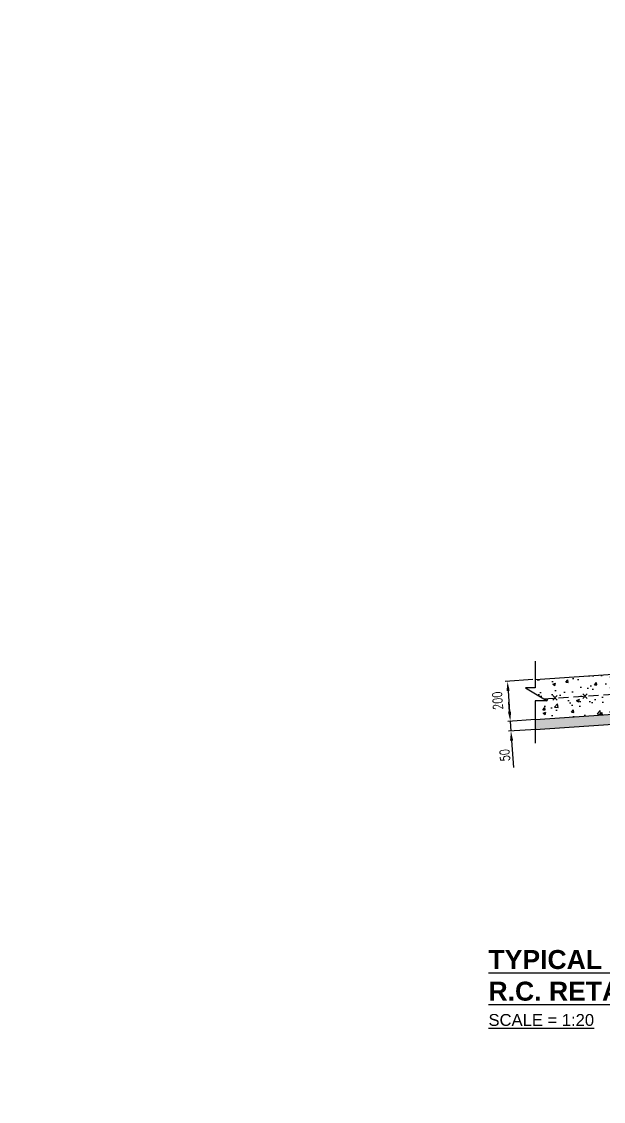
# Model space of a CAD drawing. Header units: millimetres. Extents: x -605628 to 223188, y -4937 to 493520.
# Drawn here: x -545460 to -542546, y 410827 to 416241 of the extents above; entities that cross this region are included whole.
import ezdxf

# ---------------------------------------------------------------- set-up
doc = ezdxf.new("R2010")
doc.units = ezdxf.units.MM
doc.header["$LTSCALE"] = 100
doc.header["$MEASUREMENT"] = 0
doc.linetypes.add('HIDDEN', pattern=[0.375, 0.25, -0.125])
for name, color, linetype in [('S-Dim', 1, 'Continuous'), ('S-Hatch', 8, 'Continuous'), ('S-Text', 2, 'Continuous'), ('ST-FOOTING', 4, 'HIDDEN'), ('ST-HATCH', 8, 'Continuous'), ('TITLE', 2, 'Continuous')]:
    doc.layers.add(name, color=color, linetype=linetype)
doc.styles.add('Roomname', font='sanss___.ttf')
doc.styles.add('SKEL 1_20xp', font='romans.shx', dxfattribs={"width": 0.75, "height": 47.6})
pattern_1 = [(50, (-200203.04, 2869.87), (143.452037, -12.550427), [15, -165]), (355, (-200203.04, 2869.87), (-27.750267, 150.438427), [12, -132]), (100.451444, (-200191.09, 2868.82), (115.70177, 137.887998), [12.74804, -140.228422]), (46.1842, (-200203.04, 2909.87), (213.448266, -33.103856), [22.5, -247.5]), (96.635635, (-200185.25, 2907.1), (186.93239, 194.82372), [19.12207, -210.34275]), (351.184164, (-200203.04, 2909.87), (186.93239, 194.82372), [18, -198]), (21, (-200183.04, 2899.87), (119.38141, -80.523778), [15, -165]), (326, (-200183.04, 2899.87), (48.663066, 145.03001), [12, -132]), (71.451445, (-200173.09, 2893.16), (168.044475, 64.50623), [12.748038, -140.228422]), (37.5, (-200203.04, 2869.87), (2.431971, 66.578771), [0, -130.4, 0, -134, 0, -132.5]), (7.5, (-200203.04, 2869.87), (52.6139075, 78.882342), [0, -76.4, 0, -127.4, 0, -50.5]), (327.5, (-200247.64, 2869.87), (106.764487, -4.5109743), [0, -50, 0, -156, 0, -207]), (317.5, (-200267.64, 2869.87), (116.637234, 20.020996), [0, -65, 0, -103.6, 0, -147])]

msp = doc.modelspace()

# ---------------------------------------------------------------- hatches: boundary and pattern name
h = msp.add_hatch()
h.set_pattern_fill('AR-CONC', color=8, scale=20, style=0)
h.set_pattern_definition(pattern_1)
h.paths.add_polyline_path([(-540901.7, 412980.7), (-540901.7, 413080.8), (-542886.9, 412942.3), (-542886.9, 412899.6), (-542936.3, 412899.6), (-542844.9, 412844.8)])
h = msp.add_hatch()
h.set_pattern_fill('AR-CONC', color=8, scale=20, style=0)
h.set_pattern_definition(pattern_1)
h.paths.add_polyline_path([(-540901.7, 412980.7), (-542844.9, 412844.8), (-542828.1, 412834.8), (-542886.9, 412834.8), (-542886.9, 412741.8), (-540901.7, 412880.3)])
at = {"layer": 'S-Hatch'}
h = msp.add_hatch(dxfattribs=at)
h.set_pattern_fill('AR-SAND', color=256, scale=10)
h.set_pattern_definition([(37.5, (-200203.041, 2869.869), (-0.6299336, 19.2682377), [0, -15.2, 0, -17, 0, -16.25]), (7.5, (-200203.04, 2869.87), (17.697767, 28.2214607), [0, -8.2, 0, -13.7, 0, -5.25]), (327.5, (-200215.341, 2869.869), (31.1414186, 0.05659054), [0, -5, 0, -18, 0, -23.5]), (317.5, (-200215.34, 2869.87), (30.061266, 8.7767556), [0, -2.5, 0, -11.8, 0, -13.5])])
h.paths.add_polyline_path([(-541223.2, 412828.7), (-541223.2, 412807.7), (-540901.7, 412830.1), (-540901.7, 412880.3), (-542886.9, 412741.8), (-542886.9, 412691.7), (-541375.1, 412797.1), (-541375.1, 412828.7)])

# ---------------------------------------------------------------- linework, layer by layer
at = {"layer": 'S-Dim', "color": 5}
for p, q in [((-542898.9, 412941.5), (-543038.1, 412931.8)), ((-543022.8, 412885.1), (-543015.5, 412780.6)), ((-543015.5, 412780.6), (-543018.8, 412828.1)), ((-542884.9, 412742), (-543024.2, 412732.3)), ((-542884.9, 412742), (-543024.2, 412732.3)), ((-542881.5, 412692.1), (-543020.7, 412682.4)), ((-543012.2, 412733.1), (-543008.7, 412683.2)), ((-543005.4, 412635.7), (-542996, 412500.7))]:
    msp.add_line(p, q, dxfattribs=at)
for points in [[(-543014.9, 412885.7), (-543030.7, 412884.6), (-543026.1, 412932.6)], [(-543007.6, 412781.1), (-543023.4, 412780), (-543012.2, 412733.1)], [(-543007.6, 412781.1), (-543023.4, 412780), (-543012.2, 412733.1)], [(-542997.5, 412636.3), (-543013.3, 412635.2), (-543008.7, 412683.2)]]:
    msp.add_solid(points, dxfattribs=at)
at = {"layer": 'ST-FOOTING', "color": 2, "linetype": 'ByBlock'}
msp.add_circle((-539563.6, 427455.6), 66064.3, dxfattribs=at)
at = {"layer": 'ST-HATCH', "color": 2}
for p, q in [((-542886.9, 412942.3), (-540871.8, 413082.8)), ((-542886.9, 412741.8), (-540881.9, 412881.7))]:
    msp.add_line(p, q, dxfattribs=at)
at = {"layer": 'ST-HATCH', "color": 3}
for p, q in [((-542886.9, 413034.7), (-542886.9, 412899.6)), ((-542886.9, 412899.6), (-542936.3, 412899.6)), ((-542936.3, 412899.6), (-542828.1, 412834.8)), ((-542828.1, 412834.8), (-542886.9, 412834.8)), ((-542886.9, 412834.8), (-542886.9, 412622.2))]:
    msp.add_line(p, q, dxfattribs=at)
at = {"layer": 'ST-HATCH', "color": 3, "linetype": 'HIDDEN', "ltscale": 2}
msp.add_line((-542844.9, 412844.8), (-540876.9, 412982.4), dxfattribs=at)
at = {"layer": 'ST-HATCH', "color": 1}
for p, q in [((-542777, 412862.1), (-542798.4, 412838.3)), ((-542798.4, 412862.1), (-542777, 412838.3)), ((-542627.3, 412871.1), (-542648.7, 412847.2)), ((-542648.7, 412871.1), (-542627.3, 412847.2))]:
    msp.add_line(p, q, dxfattribs=at)
at = {"layer": 'ST-HATCH', "color": 8}
msp.add_line((-542886.9, 412691.7), (-541375.1, 412797.1), dxfattribs=at)

# ---------------------------------------------------------------- texts
at = {"layer": 'S-Dim', "color": 5, "char_height": 47.6, "attachment_point": 5, "rotation": 93.9892, "style": 'SKEL 1_20xp'}
for s, insert in [('200', (-543075.8, 412835.5)), ('50', (-543039.7, 412562.5))]:
    msp.add_mtext(s, dxfattribs=dict(at, insert=insert))
at = {"layer": 'S-Text', "color": 5, "insert": (-543121.2, 411264.8), "char_height": 59.5, "width": 602.588, "attachment_point": 1, "style": 'Roomname'}
msp.add_mtext('{\\LSCALE = 1:20} ', dxfattribs=at)
msp.add_mtext('{\\LSCALE = 1:20} ', dxfattribs=at)
at = {"layer": 'TITLE', "color": 5, "insert": (-543121.3, 411585.7), "char_height": 95.2, "width": 12491.798, "attachment_point": 1, "style": 'Roomname'}
msp.add_mtext('\\A1;{\\fSansSerif|b1|i0|c2|p2;\\LTYPICAL SECTION OF\\PR.C. RETAINING WALL}', dxfattribs=at)
msp.add_mtext('\\A1;{\\fSansSerif|b1|i0|c2|p2;\\LTYPICAL SECTION OF\\PR.C. RETAINING WALL}', dxfattribs=at)

doc.saveas('drawing.dxf')
